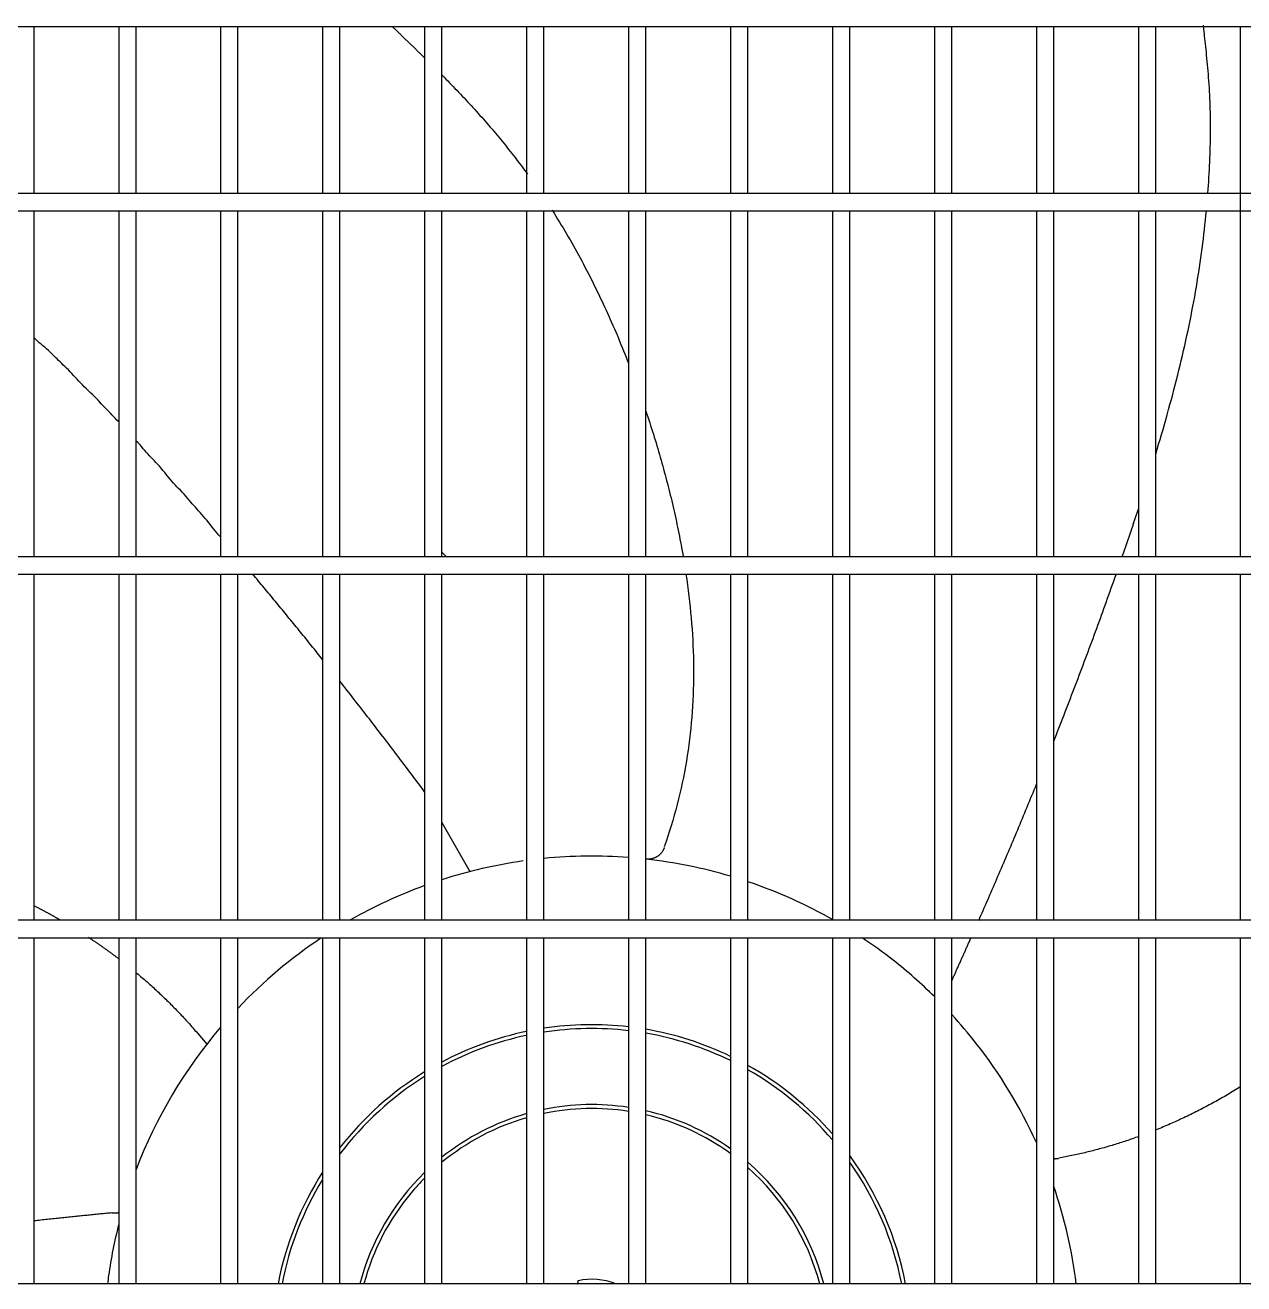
# Model space of a CAD drawing. Header units: millimetres. Extents: x 0 to 504600, y 0 to 118800.
# Drawn here: x 437787.9 to 438068.8, y 46060.7 to 46350.7 of the extents above; entities that cross this region are included whole.
import ezdxf

# ---------------------------------------------------------------- set-up
doc = ezdxf.new("R2010")
doc.units = ezdxf.units.MM
doc.header["$LTSCALE"] = 200
doc.layers.add('LG-AIRCON', color=240, linetype='Continuous')

# ---------------------------------------------------------------- blocks, each defined once
blk = doc.blocks.new('UXC')
at = {"layer": 'LG-AIRCON', "color": 0}
for p, q in [((513.47, 672.75), (1090.65, 672.75)), ((674.81, 634.25), (674.81, 672.74)), ((694.31, 672.74), (694.31, 634.25)), ((698.31, 634.25), (698.31, 672.74)), ((717.81, 672.75), (717.81, 634.25)), ((721.81, 634.25), (721.81, 672.74)), ((741.31, 672.74), (741.31, 634.25)), ((745.31, 634.25), (745.31, 672.74)), ((764.81, 672.74), (764.81, 634.25)), ((768.81, 634.25), (768.81, 672.74)), ((788.31, 672.74), (788.31, 634.25)), ((792.31, 634.25), (792.31, 672.74)), ((811.81, 672.74), (811.81, 634.25)), ((815.81, 634.25), (815.81, 672.74)), ((835.31, 672.74), (835.31, 634.25)), ((839.31, 634.25), (839.31, 672.74)), ((858.81, 672.74), (858.81, 634.25)), ((862.81, 634.25), (862.81, 672.74)), ((882.31, 672.74), (882.31, 634.25)), ((886.31, 634.25), (886.31, 672.74)), ((905.81, 672.74), (905.81, 634.25)), ((909.81, 634.25), (909.81, 672.74)), ((929.31, 672.74), (929.31, 634.25)), ((933.31, 634.25), (933.31, 672.74)), ((952.81, 672.74), (952.81, 550.5)), ((1174.82, 634.25), (429.3, 634.25)), ((429.3, 630.25), (1174.82, 630.25)), ((674.81, 550.5), (674.81, 630.24)), ((694.31, 630.24), (694.31, 550.5)), ((698.31, 550.5), (698.31, 630.24)), ((717.81, 630.24), (717.81, 550.5)), ((721.81, 550.5), (721.81, 630.24)), ((741.31, 630.24), (741.31, 550.5)), ((745.31, 550.5), (745.31, 630.24)), ((764.81, 630.24), (764.81, 550.5)), ((768.81, 550.5), (768.81, 630.24)), ((788.31, 630.24), (788.31, 550.5)), ((792.31, 550.5), (792.31, 630.24)), ((811.81, 630.24), (811.81, 550.5)), ((815.81, 550.5), (815.81, 630.24)), ((835.31, 630.24), (835.31, 550.5)), ((839.31, 550.5), (839.31, 630.24)), ((858.81, 630.24), (858.81, 550.5)), ((862.81, 550.5), (862.81, 630.24)), ((882.31, 630.24), (882.31, 550.5)), ((886.31, 550.5), (886.31, 630.24)), ((905.81, 630.24), (905.81, 550.5)), ((909.81, 550.5), (909.81, 630.24)), ((929.31, 630.24), (929.31, 550.5)), ((933.31, 550.5), (933.31, 630.24)), ((768.81, 551.55), (769.88, 550.5)), ((1174.82, 550.5), (429.3, 550.5)), ((429.3, 546.5), (1174.82, 546.5)), ((674.81, 466.74), (674.81, 546.5)), ((694.31, 546.5), (694.31, 466.74)), ((698.31, 466.74), (698.31, 546.5)), ((717.81, 546.5), (717.81, 466.74)), ((721.81, 466.74), (721.81, 546.5)), ((741.31, 546.5), (741.31, 466.74)), ((745.31, 466.74), (745.31, 546.5)), ((764.81, 546.5), (764.81, 466.74)), ((768.81, 466.74), (768.81, 546.5)), ((788.31, 546.5), (788.31, 466.74)), ((792.31, 466.74), (792.31, 546.5)), ((811.81, 546.5), (811.81, 466.74)), ((815.81, 466.74), (815.81, 546.5)), ((835.31, 546.5), (835.31, 466.74)), ((839.31, 466.74), (839.31, 546.5)), ((858.81, 546.5), (858.81, 466.74)), ((862.81, 466.74), (862.81, 546.5)), ((882.31, 546.5), (882.31, 466.74)), ((886.31, 466.74), (886.31, 546.5)), ((905.81, 546.5), (905.81, 466.74)), ((909.81, 466.74), (909.81, 546.5)), ((929.31, 546.5), (929.31, 466.74)), ((933.31, 466.74), (933.31, 546.5)), ((952.81, 546.5), (952.81, 466.74)), ((768.81, 489.29), (775.22, 477.97)), ((1174.82, 466.75), (429.3, 466.75)), ((429.3, 462.75), (1174.82, 462.75)), ((674.81, 383), (674.81, 462.75)), ((694.31, 462.75), (694.31, 383)), ((698.31, 383), (698.31, 462.75)), ((717.81, 462.75), (717.81, 383)), ((721.81, 383), (721.81, 462.75)), ((740.96, 462.75), (741.01, 462.7)), ((741.31, 462.75), (741.31, 383)), ((745.31, 383), (745.31, 462.75)), ((764.81, 462.75), (764.81, 383)), ((768.81, 383), (768.81, 462.75)), ((788.31, 462.75), (788.31, 383)), ((792.31, 383), (792.31, 462.75)), ((811.81, 462.75), (811.81, 383)), ((815.81, 383), (815.81, 462.75)), ((835.31, 462.75), (835.31, 383)), ((839.31, 383), (839.31, 462.75)), ((858.81, 462.75), (858.81, 383)), ((862.81, 383), (862.81, 462.75)), ((882.31, 462.75), (882.31, 383)), ((886.31, 383), (886.31, 462.75)), ((905.81, 462.75), (905.81, 383)), ((909.81, 383), (909.81, 462.75)), ((929.31, 462.75), (929.31, 383)), ((933.31, 383), (933.31, 462.75)), ((952.81, 462.75), (952.81, 383)), ((1174.82, 383), (429.3, 383))]:
    blk.add_line(p, q, dxfattribs=at)
for points in [[(945.33, 634.29), (945.4, 635.2), (945.46, 636.11), (945.52, 637.01), (945.58, 637.91), (945.63, 638.81), (945.68, 639.7), (945.72, 640.58), (945.76, 641.47), (945.8, 642.35), (945.83, 643.23), (945.86, 644.12), (945.89, 645.01), (945.91, 645.9), (945.93, 646.79), (945.94, 647.68), (945.95, 648.56), (945.95, 649.43), (945.95, 650.29), (945.94, 651.12), (945.93, 651.96), (945.91, 652.81), (945.89, 653.65), (945.87, 654.49), (945.84, 655.32), (945.81, 656.14), (945.77, 656.96), (945.72, 657.77), (945.68, 658.58), (945.63, 659.38), (945.57, 660.17), (945.51, 660.95), (945.45, 661.72), (945.39, 662.48), (945.32, 663.23), (945.25, 663.97), (945.19, 664.69), (945.12, 665.4), (945.05, 666.11), (944.98, 666.79), (944.91, 667.44), (944.84, 668.1), (944.77, 668.74), (944.71, 669.33), (944.65, 669.93), (944.59, 670.52), (944.53, 671.03), (944.47, 671.59), (944.42, 672.07), (944.37, 672.55), (944.33, 673.03)], [(757.34, 672.73), (757.49, 672.58), (757.64, 672.44), (757.79, 672.29), (757.94, 672.15), (758.09, 672), (758.24, 671.86), (758.39, 671.71), (758.54, 671.57), (758.69, 671.42), (758.84, 671.28), (759, 671.13), (759.15, 670.99), (759.3, 670.84), (759.45, 670.7), (759.6, 670.55), (759.75, 670.41), (759.9, 670.26), (760.05, 670.12), (760.2, 669.97), (760.35, 669.83), (760.5, 669.68), (760.65, 669.54), (760.8, 669.39), (760.95, 669.25), (761.1, 669.1), (761.26, 668.96), (761.41, 668.81), (761.56, 668.67), (761.71, 668.52), (761.86, 668.37), (762.01, 668.23), (762.16, 668.08), (762.31, 667.94), (762.46, 667.79), (762.61, 667.64), (762.76, 667.5), (762.91, 667.35), (763.06, 667.21), (763.21, 667.06), (763.36, 666.91), (763.51, 666.77), (763.66, 666.62), (763.81, 666.47), (763.96, 666.33), (764.11, 666.18), (764.26, 666.04), (764.41, 665.89), (764.56, 665.74), (764.71, 665.59), (764.86, 665.45)], [(768.86, 661.47), (769.29, 661.04), (769.71, 660.61), (770.14, 660.18), (770.56, 659.75), (770.98, 659.31), (771.4, 658.88), (771.82, 658.44), (772.24, 658.01), (772.66, 657.57), (773.07, 657.13), (773.49, 656.69), (773.9, 656.25), (774.32, 655.81), (774.73, 655.37), (775.14, 654.92), (775.55, 654.48), (775.96, 654.03), (776.36, 653.58), (776.77, 653.14), (777.17, 652.69), (777.57, 652.24), (777.97, 651.79), (778.37, 651.33), (778.77, 650.88), (779.17, 650.43), (779.56, 649.97), (779.96, 649.51), (780.35, 649.06), (780.74, 648.6), (781.13, 648.14), (781.52, 647.68), (781.9, 647.21), (782.29, 646.75), (782.67, 646.28), (783.05, 645.82), (783.43, 645.35), (783.8, 644.88), (784.18, 644.41), (784.55, 643.94), (784.93, 643.47), (785.29, 643), (785.66, 642.52), (786.03, 642.04), (786.39, 641.57), (786.76, 641.09), (787.12, 640.61), (787.48, 640.13), (787.83, 639.65), (788.19, 639.16), (788.54, 638.68)], [(794.21, 630.36), (794.64, 629.68), (795.06, 629.01), (795.48, 628.33), (795.9, 627.65), (796.32, 626.97), (796.73, 626.29), (797.14, 625.61), (797.54, 624.92), (797.94, 624.23), (798.34, 623.55), (798.73, 622.86), (799.12, 622.17), (799.51, 621.47), (799.9, 620.78), (800.28, 620.08), (800.66, 619.39), (801.03, 618.69), (801.4, 617.99), (801.77, 617.29), (802.14, 616.59), (802.5, 615.89), (802.86, 615.18), (803.22, 614.48), (803.57, 613.77), (803.92, 613.07), (804.27, 612.36), (804.62, 611.65), (804.96, 610.94), (805.3, 610.23), (805.64, 609.52), (805.97, 608.81), (806.3, 608.09), (806.63, 607.38), (806.96, 606.66), (807.28, 605.95), (807.6, 605.23), (807.92, 604.51), (808.23, 603.79), (808.55, 603.07), (808.86, 602.35), (809.16, 601.63), (809.47, 600.91), (809.77, 600.19), (810.07, 599.46), (810.37, 598.74), (810.66, 598.01), (810.95, 597.29), (811.24, 596.56), (811.53, 595.84), (811.82, 595.11)], [(933.31, 574.18), (933.65, 575.31), (933.99, 576.45), (934.33, 577.58), (934.66, 578.71), (934.99, 579.83), (935.31, 580.97), (935.64, 582.11), (935.96, 583.27), (936.28, 584.43), (936.6, 585.6), (936.92, 586.76), (937.22, 587.9), (937.52, 589.03), (937.81, 590.17), (938.1, 591.29), (938.39, 592.42), (938.67, 593.54), (938.94, 594.66), (939.21, 595.79), (939.48, 596.93), (939.75, 598.07), (940.01, 599.23), (940.27, 600.39), (940.52, 601.53), (940.76, 602.67), (941, 603.79), (941.23, 604.91), (941.45, 606.03), (941.67, 607.14), (941.88, 608.25), (942.09, 609.36), (942.29, 610.46), (942.48, 611.58), (942.68, 612.7), (942.87, 613.83), (943.05, 614.96), (943.23, 616.1), (943.4, 617.21), (943.56, 618.32), (943.72, 619.42), (943.87, 620.52), (944.02, 621.6), (944.16, 622.69), (944.29, 623.77), (944.42, 624.84), (944.54, 625.91), (944.66, 626.99), (944.77, 628.07), (944.88, 629.16), (944.99, 630.26)], [(694.31, 581.59), (693.91, 582.04), (693.52, 582.46), (693.14, 582.87), (692.76, 583.26), (692.39, 583.64), (692.03, 584), (691.68, 584.36), (691.34, 584.71), (691, 585.06), (690.66, 585.42), (690.31, 585.79), (689.95, 586.17), (689.58, 586.58), (689.19, 587.01), (688.77, 587.45), (688.34, 587.87), (687.93, 588.26), (687.52, 588.63), (687.13, 588.98), (686.73, 589.34), (686.34, 589.72), (685.95, 590.11), (685.56, 590.53), (685.16, 590.97), (684.76, 591.42), (684.34, 591.87), (683.93, 592.32), (683.52, 592.76), (683.11, 593.18), (682.71, 593.59), (682.31, 593.98), (681.93, 594.35), (681.55, 594.71), (681.18, 595.06), (680.82, 595.41), (680.47, 595.75), (680.11, 596.1), (679.75, 596.46), (679.37, 596.82), (678.99, 597.2), (678.58, 597.61), (678.16, 598.03), (677.71, 598.44), (677.27, 598.82), (676.84, 599.17), (676.43, 599.51), (676.02, 599.85), (675.62, 600.2), (675.21, 600.56), (674.81, 600.94)], [(815.82, 584.06), (816.04, 583.4), (816.26, 582.74), (816.48, 582.08), (816.69, 581.42), (816.91, 580.75), (817.12, 580.09), (817.33, 579.43), (817.54, 578.77), (817.74, 578.1), (817.94, 577.44), (818.15, 576.77), (818.35, 576.11), (818.54, 575.44), (818.74, 574.78), (818.93, 574.11), (819.13, 573.45), (819.32, 572.78), (819.5, 572.11), (819.69, 571.44), (819.88, 570.77), (820.06, 570.11), (820.24, 569.44), (820.42, 568.77), (820.59, 568.1), (820.77, 567.43), (820.94, 566.75), (821.11, 566.08), (821.28, 565.41), (821.44, 564.74), (821.61, 564.07), (821.77, 563.39), (821.93, 562.72), (822.08, 562.04), (822.24, 561.37), (822.39, 560.69), (822.54, 560.02), (822.69, 559.34), (822.84, 558.67), (822.98, 557.99), (823.12, 557.31), (823.26, 556.63), (823.4, 555.96), (823.54, 555.28), (823.67, 554.6), (823.8, 553.92), (823.93, 553.24), (824.05, 552.56), (824.18, 551.88), (824.3, 551.2), (824.41, 550.51)], [(717.8, 555.1), (717.42, 555.52), (717.03, 555.95), (716.65, 556.39), (716.26, 556.85), (715.87, 557.34), (715.47, 557.85), (715.07, 558.36), (714.67, 558.87), (714.26, 559.36), (713.86, 559.83), (713.47, 560.28), (713.09, 560.71), (712.71, 561.13), (712.34, 561.54), (711.98, 561.94), (711.62, 562.34), (711.27, 562.74), (710.92, 563.14), (710.57, 563.56), (710.2, 564), (709.81, 564.47), (709.39, 564.96), (708.96, 565.43), (708.54, 565.86), (708.13, 566.26), (707.73, 566.67), (707.33, 567.09), (706.94, 567.52), (706.54, 567.97), (706.15, 568.44), (705.74, 568.94), (705.33, 569.44), (704.92, 569.95), (704.51, 570.44), (704.1, 570.92), (703.69, 571.38), (703.3, 571.81), (702.91, 572.23), (702.54, 572.63), (702.17, 573.02), (701.8, 573.41), (701.44, 573.8), (701.09, 574.19), (700.73, 574.58), (700.37, 575), (699.99, 575.43), (699.59, 575.9), (699.16, 576.38), (698.72, 576.84), (698.29, 577.26)], [(925.59, 550.52), (925.67, 550.74), (925.74, 550.96), (925.82, 551.17), (925.89, 551.39), (925.97, 551.61), (926.04, 551.82), (926.12, 552.04), (926.19, 552.26), (926.27, 552.48), (926.34, 552.7), (926.42, 552.92), (926.49, 553.14), (926.57, 553.36), (926.64, 553.58), (926.72, 553.8), (926.8, 554.02), (926.87, 554.25), (926.95, 554.47), (927.02, 554.7), (927.1, 554.92), (927.18, 555.14), (927.25, 555.37), (927.33, 555.59), (927.4, 555.82), (927.48, 556.04), (927.56, 556.27), (927.63, 556.49), (927.71, 556.71), (927.78, 556.94), (927.86, 557.16), (927.93, 557.38), (928, 557.6), (928.08, 557.82), (928.15, 558.04), (928.23, 558.26), (928.3, 558.48), (928.37, 558.7), (928.45, 558.92), (928.52, 559.14), (928.59, 559.36), (928.66, 559.57), (928.74, 559.79), (928.81, 560.01), (928.88, 560.23), (928.95, 560.45), (929.02, 560.66), (929.1, 560.88), (929.17, 561.1), (929.24, 561.32), (929.31, 561.53)], [(741.32, 526.83), (741.01, 527.23), (740.69, 527.63), (740.37, 528.03), (740.05, 528.42), (739.73, 528.82), (739.41, 529.22), (739.09, 529.61), (738.77, 530.01), (738.46, 530.4), (738.14, 530.8), (737.82, 531.2), (737.5, 531.59), (737.18, 531.99), (736.86, 532.38), (736.53, 532.78), (736.21, 533.17), (735.89, 533.57), (735.57, 533.96), (735.25, 534.36), (734.93, 534.75), (734.61, 535.15), (734.29, 535.54), (733.96, 535.94), (733.64, 536.33), (733.32, 536.72), (733, 537.12), (732.67, 537.51), (732.35, 537.9), (732.03, 538.29), (731.71, 538.69), (731.38, 539.08), (731.06, 539.47), (730.74, 539.86), (730.42, 540.25), (730.09, 540.64), (729.77, 541.03), (729.45, 541.42), (729.13, 541.81), (728.8, 542.2), (728.48, 542.59), (728.16, 542.98), (727.83, 543.37), (727.51, 543.76), (727.18, 544.15), (726.86, 544.54), (726.53, 544.93), (726.2, 545.33), (725.87, 545.72), (725.55, 546.11), (725.22, 546.5)], [(825.05, 546.52), (825.24, 545.26), (825.41, 544), (825.57, 542.74), (825.73, 541.48), (825.87, 540.21), (826.01, 538.95), (826.13, 537.68), (826.25, 536.42), (826.35, 535.15), (826.45, 533.88), (826.53, 532.61), (826.6, 531.35), (826.66, 530.08), (826.71, 528.81), (826.75, 527.54), (826.78, 526.26), (826.8, 524.99), (826.8, 523.72), (826.79, 522.45), (826.77, 521.18), (826.74, 519.91), (826.69, 518.64), (826.64, 517.37), (826.57, 516.09), (826.48, 514.82), (826.39, 513.56), (826.28, 512.29), (826.15, 511.02), (826.02, 509.75), (825.87, 508.49), (825.71, 507.22), (825.53, 505.96), (825.34, 504.7), (825.14, 503.44), (824.92, 502.19), (824.69, 500.93), (824.45, 499.68), (824.19, 498.43), (823.92, 497.19), (823.64, 495.95), (823.34, 494.71), (823.03, 493.47), (822.7, 492.24), (822.36, 491.01), (822.01, 489.78), (821.64, 488.56), (821.26, 487.34), (820.86, 486.12), (820.45, 484.9), (820.03, 483.69)], [(909.81, 508.04), (910.11, 508.79), (910.41, 509.54), (910.7, 510.3), (911, 511.05), (911.29, 511.8), (911.59, 512.56), (911.89, 513.32), (912.18, 514.08), (912.48, 514.83), (912.77, 515.59), (913.06, 516.35), (913.36, 517.12), (913.65, 517.88), (913.94, 518.64), (914.24, 519.4), (914.53, 520.17), (914.82, 520.93), (915.11, 521.7), (915.4, 522.47), (915.69, 523.23), (915.98, 524), (916.27, 524.77), (916.56, 525.54), (916.85, 526.31), (917.14, 527.08), (917.43, 527.85), (917.72, 528.62), (918, 529.39), (918.29, 530.17), (918.58, 530.95), (918.87, 531.73), (919.15, 532.5), (919.43, 533.27), (919.71, 534.03), (919.99, 534.79), (920.27, 535.55), (920.55, 536.31), (920.83, 537.08), (921.1, 537.84), (921.38, 538.62), (921.67, 539.4), (921.95, 540.19), (922.23, 540.98), (922.52, 541.78), (922.8, 542.57), (923.08, 543.35), (923.36, 544.13), (923.63, 544.91), (923.9, 545.68), (924.17, 546.45)], [(764.83, 496.33), (764.46, 496.84), (764.08, 497.35), (763.7, 497.86), (763.32, 498.37), (762.94, 498.88), (762.56, 499.38), (762.18, 499.89), (761.8, 500.4), (761.42, 500.91), (761.03, 501.42), (760.65, 501.93), (760.27, 502.44), (759.88, 502.95), (759.5, 503.46), (759.11, 503.97), (758.73, 504.48), (758.34, 504.99), (757.95, 505.5), (757.56, 506.01), (757.18, 506.52), (756.79, 507.03), (756.4, 507.54), (756.01, 508.05), (755.62, 508.56), (755.23, 509.07), (754.84, 509.58), (754.45, 510.09), (754.05, 510.6), (753.66, 511.11), (753.27, 511.62), (752.87, 512.13), (752.48, 512.64), (752.09, 513.16), (751.69, 513.67), (751.3, 514.17), (750.9, 514.68), (750.5, 515.19), (750.11, 515.7), (749.71, 516.21), (749.31, 516.72), (748.92, 517.23), (748.52, 517.74), (748.12, 518.25), (747.72, 518.76), (747.32, 519.27), (746.92, 519.78), (746.52, 520.29), (746.12, 520.79), (745.72, 521.3), (745.32, 521.81)], [(892.52, 466.71), (892.78, 467.29), (893.03, 467.88), (893.29, 468.46), (893.55, 469.05), (893.81, 469.64), (894.07, 470.24), (894.33, 470.83), (894.59, 471.43), (894.85, 472.03), (895.11, 472.64), (895.38, 473.24), (895.64, 473.85), (895.91, 474.45), (896.17, 475.06), (896.43, 475.68), (896.7, 476.29), (896.96, 476.91), (897.23, 477.53), (897.5, 478.15), (897.76, 478.77), (898.03, 479.39), (898.3, 480.02), (898.57, 480.64), (898.83, 481.27), (899.1, 481.9), (899.37, 482.53), (899.64, 483.17), (899.91, 483.8), (900.17, 484.44), (900.44, 485.08), (900.71, 485.72), (900.98, 486.36), (901.25, 487), (901.52, 487.64), (901.79, 488.29), (902.06, 488.94), (902.33, 489.59), (902.6, 490.24), (902.87, 490.89), (903.14, 491.54), (903.41, 492.19), (903.68, 492.85), (903.95, 493.5), (904.22, 494.16), (904.49, 494.82), (904.76, 495.48), (905.03, 496.14), (905.3, 496.8), (905.57, 497.46), (905.84, 498.13)], [(820.06, 483.55), (820.03, 483.44), (819.99, 483.34), (819.95, 483.24), (819.9, 483.14), (819.86, 483.04), (819.81, 482.95), (819.76, 482.86), (819.7, 482.76), (819.65, 482.67), (819.59, 482.58), (819.53, 482.5), (819.46, 482.41), (819.4, 482.33), (819.33, 482.24), (819.26, 482.16), (819.19, 482.08), (819.11, 482.01), (819.03, 481.93), (818.96, 481.86), (818.87, 481.79), (818.79, 481.72), (818.71, 481.65), (818.62, 481.59), (818.53, 481.52), (818.44, 481.47), (818.35, 481.41), (818.26, 481.35), (818.16, 481.3), (818.07, 481.25), (817.97, 481.21), (817.87, 481.16), (817.77, 481.12), (817.67, 481.08), (817.57, 481.05), (817.47, 481.01), (817.37, 480.98), (817.26, 480.95), (817.16, 480.93), (817.06, 480.91), (816.95, 480.89), (816.84, 480.87), (816.74, 480.86), (816.63, 480.85), (816.52, 480.84), (816.41, 480.83), (816.31, 480.83), (816.2, 480.83), (816.1, 480.84), (815.99, 480.84), (815.88, 480.85)], [(674.86, 470.11), (674.98, 470.04), (675.1, 469.98), (675.22, 469.92), (675.33, 469.86), (675.45, 469.8), (675.57, 469.74), (675.69, 469.67), (675.81, 469.61), (675.93, 469.55), (676.05, 469.49), (676.17, 469.42), (676.29, 469.36), (676.41, 469.3), (676.53, 469.24), (676.64, 469.17), (676.76, 469.11), (676.88, 469.05), (677, 468.98), (677.12, 468.92), (677.24, 468.86), (677.35, 468.79), (677.47, 468.73), (677.59, 468.67), (677.71, 468.6), (677.83, 468.54), (677.95, 468.47), (678.06, 468.41), (678.18, 468.34), (678.3, 468.28), (678.42, 468.22), (678.53, 468.15), (678.65, 468.09), (678.77, 468.02), (678.89, 467.96), (679.01, 467.89), (679.12, 467.83), (679.24, 467.76), (679.36, 467.69), (679.47, 467.63), (679.59, 467.56), (679.71, 467.5), (679.83, 467.43), (679.94, 467.36), (680.06, 467.3), (680.18, 467.23), (680.29, 467.17), (680.41, 467.1), (680.53, 467.03), (680.64, 466.96), (680.76, 466.9)], [(687.28, 462.89), (687.42, 462.79), (687.57, 462.7), (687.72, 462.6), (687.86, 462.5), (688.01, 462.41), (688.16, 462.31), (688.3, 462.21), (688.45, 462.11), (688.59, 462.02), (688.74, 461.92), (688.89, 461.82), (689.03, 461.72), (689.18, 461.62), (689.32, 461.52), (689.47, 461.42), (689.61, 461.32), (689.76, 461.22), (689.9, 461.12), (690.05, 461.02), (690.19, 460.92), (690.33, 460.82), (690.48, 460.72), (690.62, 460.62), (690.77, 460.52), (690.91, 460.42), (691.05, 460.31), (691.2, 460.21), (691.34, 460.11), (691.48, 460.01), (691.63, 459.91), (691.77, 459.8), (691.91, 459.7), (692.05, 459.6), (692.2, 459.49), (692.34, 459.39), (692.48, 459.29), (692.62, 459.18), (692.76, 459.08), (692.9, 458.97), (693.05, 458.87), (693.19, 458.76), (693.33, 458.66), (693.47, 458.55), (693.61, 458.45), (693.75, 458.34), (693.89, 458.24), (694.03, 458.13), (694.17, 458.02), (694.31, 457.92), (694.45, 457.81)], [(886.3, 452.8), (886.39, 452.99), (886.47, 453.17), (886.56, 453.36), (886.64, 453.55), (886.73, 453.74), (886.81, 453.93), (886.9, 454.12), (886.98, 454.31), (887.07, 454.5), (887.16, 454.69), (887.24, 454.88), (887.33, 455.08), (887.42, 455.27), (887.5, 455.46), (887.59, 455.66), (887.68, 455.85), (887.77, 456.05), (887.85, 456.25), (887.94, 456.44), (888.03, 456.64), (888.12, 456.84), (888.21, 457.03), (888.3, 457.23), (888.39, 457.43), (888.48, 457.63), (888.57, 457.83), (888.65, 458.03), (888.74, 458.23), (888.83, 458.43), (888.92, 458.63), (889.01, 458.83), (889.1, 459.04), (889.19, 459.24), (889.29, 459.44), (889.38, 459.64), (889.47, 459.85), (889.56, 460.05), (889.65, 460.26), (889.74, 460.46), (889.84, 460.67), (889.93, 460.87), (890.02, 461.08), (890.11, 461.29), (890.2, 461.49), (890.3, 461.7), (890.39, 461.91), (890.48, 462.12), (890.57, 462.33), (890.67, 462.53), (890.76, 462.74)], [(698.47, 454.6), (698.77, 454.35), (699.07, 454.1), (699.37, 453.84), (699.67, 453.59), (699.97, 453.33), (700.26, 453.08), (700.56, 452.82), (700.85, 452.56), (701.15, 452.3), (701.44, 452.04), (701.73, 451.78), (702.02, 451.52), (702.31, 451.25), (702.6, 450.99), (702.89, 450.72), (703.18, 450.46), (703.46, 450.19), (703.75, 449.92), (704.03, 449.65), (704.32, 449.38), (704.6, 449.11), (704.88, 448.84), (705.16, 448.56), (705.44, 448.29), (705.72, 448.01), (706, 447.74), (706.28, 447.46), (706.56, 447.18), (706.83, 446.9), (707.11, 446.62), (707.38, 446.34), (707.65, 446.06), (707.92, 445.77), (708.2, 445.49), (708.47, 445.2), (708.74, 444.92), (709, 444.63), (709.27, 444.34), (709.54, 444.05), (709.8, 443.76), (710.07, 443.47), (710.33, 443.18), (710.6, 442.88), (710.86, 442.59), (711.12, 442.29), (711.38, 442), (711.64, 441.7), (711.9, 441.4), (712.16, 441.1), (714.63, 438.21)], [(952.81, 428.35), (952.44, 428.12), (952.07, 427.89), (951.7, 427.66), (951.33, 427.44), (950.95, 427.21), (950.58, 426.99), (950.2, 426.77), (949.83, 426.55), (949.45, 426.33), (949.07, 426.11), (948.7, 425.9), (948.32, 425.68), (947.94, 425.47), (947.56, 425.25), (947.18, 425.04), (946.8, 424.83), (946.41, 424.62), (946.03, 424.42), (945.65, 424.21), (945.26, 424), (944.88, 423.8), (944.49, 423.6), (944.11, 423.39), (943.72, 423.19), (943.33, 423), (942.94, 422.8), (942.56, 422.6), (942.17, 422.41), (941.77, 422.21), (941.38, 422.02), (940.99, 421.83), (940.6, 421.64), (940.21, 421.45), (939.81, 421.27), (939.42, 421.08), (939.02, 420.9), (938.63, 420.71), (938.23, 420.53), (937.83, 420.35), (937.43, 420.17), (937.03, 420), (936.64, 419.82), (936.24, 419.65), (935.83, 419.47), (935.43, 419.3), (935.03, 419.13), (934.63, 418.96), (934.23, 418.8), (933.82, 418.63), (933.42, 418.47)], [(929.4, 416.93), (929.04, 416.8), (928.68, 416.67), (928.32, 416.55), (927.96, 416.42), (927.6, 416.3), (927.24, 416.17), (926.88, 416.05), (926.52, 415.93), (926.16, 415.81), (925.79, 415.69), (925.43, 415.57), (925.07, 415.46), (924.7, 415.34), (924.34, 415.23), (923.98, 415.12), (923.61, 415), (923.25, 414.89), (922.88, 414.79), (922.51, 414.68), (922.15, 414.57), (921.78, 414.47), (921.41, 414.36), (921.05, 414.26), (920.68, 414.16), (920.31, 414.06), (919.94, 413.96), (919.57, 413.86), (919.2, 413.76), (918.83, 413.67), (918.46, 413.57), (918.09, 413.48), (917.72, 413.39), (917.35, 413.3), (916.98, 413.21), (916.61, 413.12), (916.23, 413.03), (915.86, 412.95), (915.49, 412.86), (915.11, 412.78), (914.74, 412.7), (914.37, 412.61), (913.99, 412.53), (913.62, 412.46), (913.24, 412.38), (912.86, 412.3), (912.49, 412.23), (912.11, 412.15), (911.73, 412.08), (911.35, 412.01), (910.98, 411.94)], [(910.87, 411.84), (910.85, 411.83), (910.83, 411.83), (910.81, 411.82), (910.79, 411.82), (910.76, 411.82), (910.74, 411.81), (910.72, 411.81), (910.7, 411.81), (910.68, 411.8), (910.66, 411.8), (910.64, 411.8), (910.61, 411.79), (910.59, 411.79), (910.57, 411.79), (910.55, 411.79), (910.53, 411.78), (910.51, 411.78), (910.49, 411.78), (910.47, 411.78), (910.44, 411.77), (910.42, 411.77), (910.4, 411.77), (910.38, 411.77), (910.36, 411.77), (910.34, 411.76), (910.32, 411.76), (910.3, 411.76), (910.27, 411.76), (910.25, 411.76), (910.23, 411.76), (910.21, 411.76), (910.19, 411.76), (910.17, 411.76), (910.15, 411.76), (910.13, 411.76), (910.11, 411.75), (910.08, 411.75), (910.06, 411.75), (910.04, 411.75), (910.02, 411.75), (910, 411.76), (909.98, 411.76), (909.96, 411.76), (909.94, 411.76), (909.92, 411.76), (909.89, 411.76), (909.87, 411.76), (909.85, 411.76), (909.83, 411.76), (909.81, 411.76)], [(692.73, 399.34), (692.4, 399.31), (692.08, 399.28), (691.76, 399.24), (691.43, 399.21), (691.1, 399.18), (690.78, 399.15), (690.44, 399.11), (690.11, 399.08), (689.78, 399.04), (689.44, 399.01), (689.1, 398.98), (688.76, 398.94), (688.42, 398.91), (688.07, 398.87), (687.73, 398.84), (687.39, 398.8), (687.04, 398.77), (686.69, 398.74), (686.34, 398.7), (685.99, 398.66), (685.63, 398.63), (685.28, 398.59), (684.92, 398.55), (684.57, 398.52), (684.21, 398.48), (683.85, 398.45), (683.48, 398.41), (683.12, 398.37), (682.76, 398.33), (682.39, 398.29), (682.03, 398.26), (681.66, 398.22), (681.29, 398.18), (680.92, 398.14), (680.55, 398.1), (680.18, 398.07), (679.8, 398.03), (679.43, 397.99), (679.05, 397.95), (678.67, 397.91), (678.3, 397.87), (677.92, 397.83), (677.54, 397.79), (677.15, 397.75), (676.77, 397.71), (676.39, 397.66), (676, 397.62), (675.62, 397.58), (675.23, 397.54), (674.85, 397.5)], [(692.79, 399.34), (692.78, 399.34), (692.78, 399.34), (692.78, 399.34), (692.78, 399.34), (692.78, 399.34), (692.78, 399.34), (692.78, 399.34), (692.78, 399.34), (692.77, 399.34), (692.77, 399.34), (692.77, 399.34), (692.77, 399.34), (692.77, 399.34), (692.77, 399.34), (692.77, 399.34), (692.77, 399.34), (692.77, 399.34), (692.76, 399.34), (692.76, 399.34), (692.76, 399.34), (692.76, 399.34), (692.76, 399.34), (692.76, 399.34), (692.76, 399.34), (692.76, 399.34), (692.75, 399.34), (692.75, 399.34), (692.75, 399.34), (692.75, 399.34), (692.75, 399.34), (692.75, 399.34), (692.75, 399.34), (692.75, 399.34), (692.74, 399.34), (692.74, 399.34), (692.74, 399.34), (692.74, 399.34), (692.74, 399.34), (692.74, 399.34), (692.74, 399.34), (692.74, 399.34), (692.74, 399.34), (692.73, 399.34), (692.73, 399.34), (692.73, 399.34), (692.73, 399.34), (692.73, 399.34), (692.73, 399.34), (692.73, 399.34), (692.73, 399.34)], [(692.79, 399.34), (692.82, 399.34), (692.86, 399.34), (692.9, 399.33), (692.93, 399.33), (692.97, 399.33), (693, 399.33), (693.04, 399.33), (693.07, 399.32), (693.11, 399.32), (693.14, 399.32), (693.18, 399.32), (693.21, 399.32), (693.25, 399.32), (693.28, 399.32), (693.31, 399.32), (693.35, 399.32), (693.38, 399.32), (693.41, 399.32), (693.45, 399.32), (693.48, 399.32), (693.51, 399.32), (693.55, 399.32), (693.58, 399.32), (693.61, 399.32), (693.64, 399.33), (693.67, 399.33), (693.7, 399.33), (693.74, 399.33), (693.77, 399.33), (693.8, 399.34), (693.83, 399.34), (693.86, 399.34), (693.89, 399.35), (693.92, 399.35), (693.95, 399.35), (693.98, 399.36), (694.01, 399.36), (694.03, 399.36), (694.06, 399.37), (694.09, 399.37), (694.12, 399.38), (694.15, 399.38), (694.17, 399.39), (694.2, 399.39), (694.23, 399.4), (694.25, 399.4), (694.28, 399.41), (694.3, 399.41), (694.33, 399.42), (694.35, 399.43)], [(800, 382.99), (800.01, 383), (800.02, 383.02), (800.03, 383.03), (800.04, 383.04), (800.05, 383.05), (800.06, 383.06), (800.07, 383.08), (800.08, 383.09), (800.09, 383.1), (800.1, 383.12), (800.11, 383.13), (800.12, 383.14), (800.12, 383.16), (800.13, 383.17), (800.14, 383.18), (800.15, 383.2), (800.15, 383.21), (800.16, 383.23), (800.17, 383.24), (800.17, 383.26), (800.18, 383.27), (800.18, 383.29), (800.19, 383.31), (800.19, 383.32), (800.2, 383.34), (800.2, 383.35), (800.21, 383.37), (800.21, 383.38), (800.21, 383.4), (800.22, 383.42), (800.22, 383.43), (800.22, 383.45), (800.22, 383.47), (800.22, 383.48), (800.23, 383.5), (800.23, 383.51), (800.23, 383.53), (800.23, 383.55), (800.23, 383.56), (800.23, 383.58), (800.23, 383.59), (800.23, 383.61), (800.22, 383.63), (800.22, 383.64), (800.22, 383.66), (800.22, 383.67), (800.22, 383.69), (800.21, 383.7), (800.21, 383.72), (800.2, 383.73)]]:
    blk.add_lwpolyline(points, dxfattribs=at)
for radius, start, end in [(112.5, 85.6917, 95.6362), (112.5, 98.1072, 107.8851), (112.5, 73.5014, 83.6063), (112.5, 110.0394, 119.7212), (112.5, 60.2793, 71.3641), (112.5, 123.6551, 136.4591), (112.5, 51.8937, 56.3974), (112.5, 45.43, 51.8937), (112.5, 38.1072, 42.4508), (112.5, 139.5027, 159.0316), (73.65, 101.795, 117.9781), (73.65, 83.4125, 98.6337), (72.76, 83.3337, 98.7406), (73.65, 64.2931, 80.2737), (72.76, 101.9412, 118.355), (72.76, 63.9556, 80.15), (112.5, 24.402, 38.1072), (73.65, 41.1631, 60.7887), (72.76, 40.3475, 60.3894), (72.76, 122, 142.925), (73.65, 121.5612, 142.0081), (55.24, 81.2019, 101.5419), (55.24, 105.8113, 128.7219), (54.34, 106.0756, 129.4756), (54.34, 81.05, 101.7275), (55.24, 54.6631, 76.9775), (54.34, 53.9825, 76.7525), (73.65, 10.9231, 36.185), (55.24, 14.63, 49.3981), (54.34, 14.8719, 48.5769), (72.76, 11.0581, 35.2063), (73.65, 147.3969, 169.0813), (72.76, 148.5219, 168.9406), (55.24, 134.2625, 165.3688), (54.34, 135.185, 140), (54.34, 140, 165.1269), (112.5, 7.124, 18.8752), (112.5, 165.7738, 171.8937), (112.5, 171.8937, 172.8772), (15, 68.4406, 102.1363)]:
    blk.add_arc((803.36, 369.05), radius, start, end, dxfattribs=at)
blk = doc.blocks.new('UXC+UXC')
at = {"layer": 'LG-AIRCON', "color": 0}
blk.add_blockref('UXC', (1640, 0), dxfattribs=at)

msp = doc.modelspace()

# ---------------------------------------------------------------- block references
at = {"layer": 'LG-AIRCON', "color": 211}
msp.add_blockref('UXC+UXC', (435475.17, 45677.72), dxfattribs=at)

doc.saveas('drawing.dxf')
